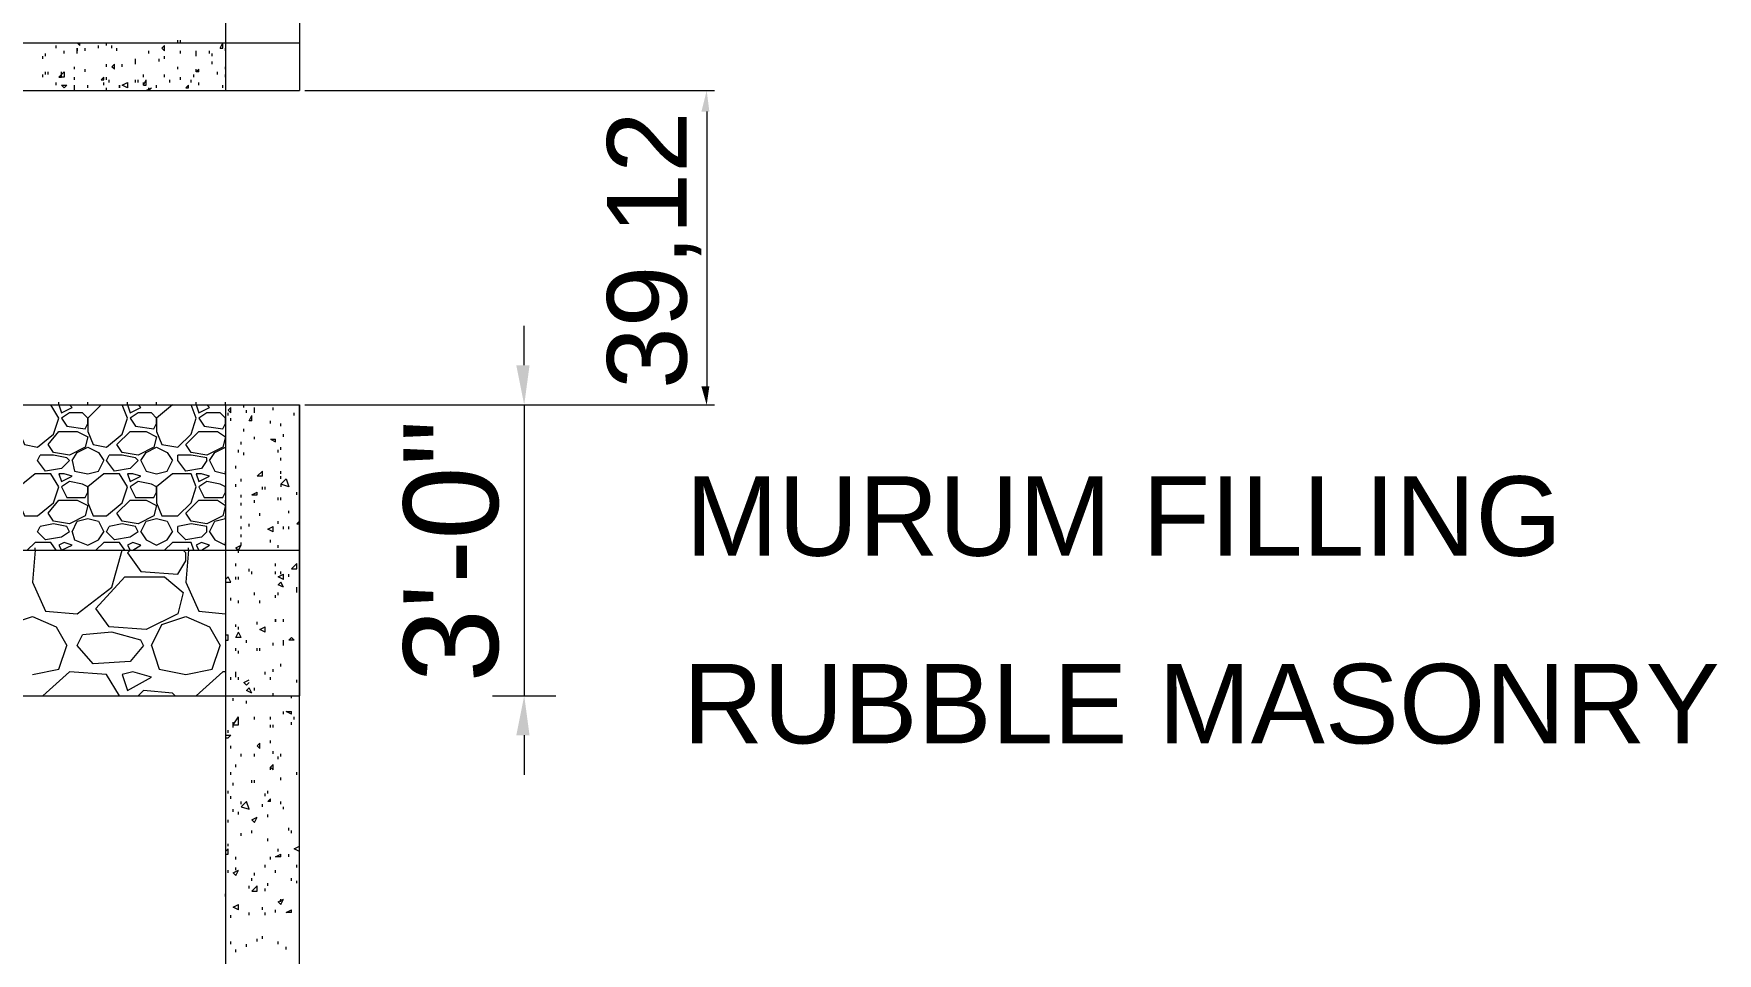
# Model space of a CAD drawing. Header units: millimetres. Extents: x 218.7 to 294.1, y -22.2 to 31.6.
# Drawn here: x 250.4 to 255.72, y 13.67 to 16.58 of the extents above; entities that cross this region are included whole.
import ezdxf

# ---------------------------------------------------------------- set-up
doc = ezdxf.new("R2010")
doc.units = ezdxf.units.MM
for name, color, linetype in [('PDF_Geometry', 7, 'Continuous'), ('PDF_Solid Fills', 1, 'Continuous'), ('PDF_Text', 7, 'Continuous')]:
    doc.layers.add(name, color=color, linetype=linetype)
doc.styles.add('PDF Arial', font='arial.ttf')

msp = doc.modelspace()

# ---------------------------------------------------------------- linework, layer by layer
at = {"layer": 'PDF_Geometry', "lineweight": 9}
for points in [[(251.0051, 24.99), (251.0051, 16.3982)], [(251.2388, 25.0067), (251.2388, 16.3982)], [(248.7339, 18.6025), (242.8056, 18.6025), (242.8056, 14.4861), (251.2388, 14.4861)], [(248.5669, 15.4046), (248.5669, 15.5966), (248.8258, 15.5966), (248.8258, 15.7803), (249.0763, 15.7803), (249.0763, 15.9724), (249.3351, 15.9724), (249.3351, 16.1644), (249.5856, 16.1644), (249.5856, 16.3564), (249.8361, 16.3564), (249.8361, 16.5485), (251.2388, 16.5485)], [(250.4707, 16.5318), (250.4707, 16.5401)], [(250.5375, 16.5485), (250.5458, 16.5401)], [(250.5458, 16.5401), (250.5458, 16.5485)], [(250.6043, 16.5318), (250.6043, 16.5401)], [(250.6293, 16.5401), (250.6293, 16.5485)], [(250.646, 16.5318), (250.646, 16.5401)], [(250.813, 16.5234), (250.8047, 16.5318), (250.813, 16.5401)], [(250.813, 16.5234), (250.813, 16.5401)], [(250.8548, 16.5485), (250.8548, 16.5568)], [(250.8548, 16.5485), (250.8631, 16.5485)], [(250.8631, 16.5485), (250.8631, 16.5568)], [(250.9884, 16.5318), (250.9967, 16.5485)], [(250.9967, 16.5318), (250.9967, 16.5485)], [(250.4289, 16.4984), (250.4289, 16.5067)], [(250.4373, 16.5067), (250.4373, 16.5151)], [(250.4957, 16.5151), (250.4957, 16.5234)], [(250.5375, 16.5151), (250.5375, 16.5234)], [(250.5625, 16.5234), (250.5625, 16.5318)], [(250.6293, 16.4733), (250.6293, 16.4817)], [(250.6544, 16.465), (250.646, 16.4733), (250.6544, 16.4817)], [(250.6544, 16.465), (250.6544, 16.4817)], [(250.6627, 16.5234), (250.6627, 16.5318)], [(250.6794, 16.4733), (250.6794, 16.4817)], [(250.7212, 16.4817), (250.7212, 16.49), (250.7212, 16.4984)], [(250.7629, 16.5151), (250.7629, 16.5234)], [(250.7963, 16.49), (250.7963, 16.4984)], [(250.813, 16.4984), (250.813, 16.5067)], [(250.8631, 16.5151), (250.8631, 16.5234)], [(250.9132, 16.5067), (250.9132, 16.5151), (250.9132, 16.5234)], [(250.955, 16.5151), (250.955, 16.5234)], [(250.9633, 16.5067), (250.9633, 16.5151)], [(250.9633, 16.4817), (250.9633, 16.49)], [(250.9884, 16.5318), (250.9967, 16.5318)], [(251.0051, 16.5234), (251.0051, 16.5318)], [(250.4289, 16.4399), (250.4289, 16.4483)], [(250.4373, 16.4483), (250.4373, 16.4566)], [(250.4456, 16.4483), (250.4456, 16.4566)], [(250.479, 16.4399), (250.4874, 16.4483)], [(250.479, 16.4399), (250.4874, 16.4399)], [(250.4874, 16.4483), (250.4874, 16.4566)], [(250.4874, 16.4399), (250.4874, 16.4483)], [(250.5291, 16.465), (250.5291, 16.4733)], [(250.5291, 16.4316), (250.5291, 16.4399)], [(250.5625, 16.4566), (250.5625, 16.465)], [(250.6126, 16.4316), (250.621, 16.4399)], [(250.6126, 16.4316), (250.621, 16.4316)], [(250.621, 16.4316), (250.621, 16.4399)], [(250.6293, 16.4316), (250.6293, 16.4399)], [(250.6377, 16.4232), (250.6377, 16.4316)], [(250.7212, 16.4232), (250.7212, 16.4316)], [(250.7295, 16.4232), (250.7295, 16.4316)], [(250.7462, 16.4399), (250.7462, 16.4483)], [(250.7462, 16.4149), (250.7546, 16.4316)], [(250.7546, 16.4149), (250.7546, 16.4316)], [(250.813, 16.4399), (250.813, 16.4483)], [(250.8297, 16.4232), (250.8297, 16.4316)], [(250.8548, 16.465), (250.8548, 16.4733)], [(250.8631, 16.4316), (250.8631, 16.4399)], [(250.8965, 16.4232), (250.8965, 16.4316)], [(250.9049, 16.4399), (250.9049, 16.4483)], [(250.9216, 16.4566), (250.9132, 16.4566), (250.9216, 16.465)], [(250.9132, 16.4566), (250.9132, 16.465)], [(250.9216, 16.4566), (250.9216, 16.465)], [(250.98, 16.4483), (250.98, 16.4566)], [(251.0051, 16.465), (251.0051, 16.4733)], [(251.0051, 16.4399), (251.0051, 16.4483)], [(248.7339, 15.4046), (250.0615, 16.3982), (251.2388, 16.3982)], [(250.4707, 16.4149), (250.4707, 16.4232)], [(250.4957, 16.4065), (250.4874, 16.4149), (250.5041, 16.4149)], [(250.4957, 16.4065), (250.5041, 16.4149)], [(250.5291, 16.3982), (250.5291, 16.4065), (250.5291, 16.4149)], [(250.5709, 16.4065), (250.5709, 16.4149)], [(250.621, 16.4149), (250.621, 16.4232)], [(250.6293, 16.3982), (250.6293, 16.4065)], [(250.7462, 16.4149), (250.7462, 16.4232)], [(250.7462, 16.4149), (250.7546, 16.4149)], [(250.7629, 16.3982), (250.7546, 16.3982), (250.7713, 16.4065)], [(250.7629, 16.3982), (250.7713, 16.4065)], [(250.7629, 16.3982), (250.7629, 16.4065)], [(250.788, 16.4065), (250.788, 16.4149)], [(250.8798, 16.4065), (250.8882, 16.4149)], [(250.8798, 16.4065), (250.8882, 16.4065)], [(250.8882, 16.4065), (250.8882, 16.4149)], [(250.9216, 16.4149), (250.9216, 16.4232)], [(250.9967, 16.4065), (250.9967, 16.4149)], [(251.2555, 16.3982), (252.5498, 16.3982)], [(252.5247, 16.3314), (252.5247, 15.463)], [(251.9486, 15.5298), (251.9486, 15.6551)], [(242.8056, 15.4046), (251.2388, 15.4046)], [(250.479, 15.3628), (250.454, 15.4046)], [(250.479, 15.4046), (250.479, 15.4129)], [(250.479, 15.4046), (250.4874, 15.3795)], [(250.4874, 15.3795), (250.5208, 15.3962)], [(250.5709, 15.3628), (250.5542, 15.3795), (250.5124, 15.3795), (250.4874, 15.3628)], [(250.5208, 15.3962), (250.5124, 15.4046)], [(250.5709, 15.4046), (250.5709, 15.4129)], [(250.5709, 15.4046), (250.5709, 15.4129)], [(250.6126, 15.4046), (250.5709, 15.3628)], [(251.0051, 12.0229), (250.813, 11.3466), (250.813, 10.8957), (250.6377, 10.8957), (250.6377, 10.8039), (251.6062, 10.8039), (251.6062, 10.8957), (251.4309, 10.8957), (251.4309, 11.3466), (251.2388, 12.0229), (251.2388, 15.4046)], [(250.6961, 15.3628), (250.6794, 15.4046)], [(250.6961, 15.4046), (250.6961, 15.4129)], [(250.6961, 15.4046), (250.7045, 15.3795)], [(250.7045, 15.3795), (250.7379, 15.3962)], [(250.788, 15.3628), (250.7713, 15.3795), (250.7295, 15.3795), (250.7045, 15.3628)], [(250.7379, 15.3962), (250.7295, 15.4046)], [(250.788, 15.4046), (250.788, 15.4129)], [(250.788, 15.4046), (250.788, 15.4129)], [(250.8381, 15.4046), (250.788, 15.3628)], [(250.9132, 15.3628), (250.8965, 15.4046)], [(250.9132, 15.4046), (250.9132, 15.4129)], [(250.9132, 15.4046), (250.9216, 15.3795)], [(250.9216, 15.3795), (250.955, 15.3962)], [(251.0051, 15.3628), (250.9884, 15.3795), (250.9466, 15.3795), (250.9216, 15.3628)], [(250.955, 15.3962), (250.9466, 15.4046)], [(251.0051, 15.4046), (251.0051, 15.4129)], [(251.0051, 15.4046), (251.0051, 15.4129)], [(251.0051, 15.4046), (251.0051, 12.0229)], [(251.0134, 15.3879), (251.0218, 15.3962)], [(251.0134, 15.3879), (251.0218, 15.3795)], [(251.0134, 15.3712), (251.0134, 15.3795)], [(251.0218, 15.3795), (251.0218, 15.3962)], [(251.0635, 15.3962), (251.0635, 15.4046)], [(251.0719, 15.3795), (251.0719, 15.3879)], [(251.0886, 15.3545), (251.0802, 15.3545), (251.0886, 15.3712)], [(251.0886, 15.3545), (251.0886, 15.3712)], [(251.0969, 15.3795), (251.0969, 15.3879), (251.0969, 15.3962)], [(251.1554, 15.3879), (251.1554, 15.3962)], [(251.2221, 15.3712), (251.2221, 15.3795)], [(251.2388, 15.4046), (251.2388, 14.4861)], [(251.2555, 15.4046), (252.5498, 15.4046)], [(251.8484, 15.4046), (252.0488, 15.4046)], [(251.9486, 15.4046), (251.9486, 14.4861)], [(250.3538, 15.3211), (250.3705, 15.2793), (250.4122, 15.271)], [(250.4122, 15.271), (250.4623, 15.3127)], [(250.4456, 15.2793), (250.479, 15.3211), (250.5375, 15.3211), (250.5709, 15.3044)], [(250.4623, 15.3127), (250.479, 15.3628)], [(250.4874, 15.3628), (250.5041, 15.3378), (250.5625, 15.3294)], [(250.5625, 15.3294), (250.5709, 15.3461)], [(250.5709, 15.3628), (250.5709, 15.3211)], [(250.5709, 15.3461), (250.5709, 15.3628)], [(250.5709, 15.3211), (250.5876, 15.2793), (250.6293, 15.271)], [(250.6293, 15.271), (250.6794, 15.3127)], [(250.6627, 15.2793), (250.7045, 15.3211), (250.7546, 15.3211), (250.788, 15.3044)], [(250.6794, 15.3127), (250.6961, 15.3628)], [(250.7045, 15.3628), (250.7212, 15.3378), (250.7796, 15.3294)], [(250.7796, 15.3294), (250.788, 15.3461)], [(250.788, 15.3628), (250.788, 15.3211)], [(250.788, 15.3461), (250.788, 15.3628)], [(250.788, 15.3211), (250.8047, 15.2793), (250.8548, 15.271)], [(250.8548, 15.271), (250.8965, 15.3127)], [(250.8798, 15.2793), (250.9216, 15.3211), (250.98, 15.3211), (251.0051, 15.3044)], [(250.8965, 15.3127), (250.9132, 15.3628)], [(250.9216, 15.3628), (250.9383, 15.3378), (250.9967, 15.3294)], [(250.9967, 15.3294), (251.0051, 15.3461)], [(251.0051, 15.3461), (251.0051, 15.3628)], [(251.0051, 15.3378), (251.0051, 15.3211)], [(251.0051, 15.3211), (251.0051, 15.3127)], [(251.0218, 15.3545), (251.0218, 15.3628)], [(251.0635, 15.3211), (251.0635, 15.3294)], [(251.147, 15.3461), (251.147, 15.3545)], [(251.1804, 15.3378), (251.1804, 15.3461)], [(251.1887, 15.3044), (251.1887, 15.3127)], [(250.4623, 15.2543), (250.4456, 15.2793)], [(250.5625, 15.271), (250.5124, 15.2459)], [(250.5208, 15.2292), (250.5375, 15.2543), (250.5709, 15.271)], [(250.5709, 15.3044), (250.5625, 15.271)], [(250.5709, 15.271), (250.6043, 15.2543)], [(250.6794, 15.2543), (250.6627, 15.2793)], [(250.7796, 15.271), (250.7295, 15.2459)], [(250.7379, 15.2292), (250.7546, 15.2543), (250.788, 15.271)], [(250.788, 15.3044), (250.7796, 15.271)], [(250.788, 15.271), (250.8214, 15.2543)], [(250.8965, 15.2543), (250.8798, 15.2793)], [(250.9967, 15.271), (250.9466, 15.2459)], [(250.955, 15.2292), (250.9717, 15.2543), (251.0051, 15.271)], [(251.0051, 15.3044), (250.9967, 15.271)], [(251.0051, 15.2877), (251.0051, 15.296)], [(251.0051, 15.271), (251.0051, 15.2626)], [(251.0468, 15.2543), (251.0468, 15.2626)], [(251.0552, 15.2793), (251.0552, 15.2877)], [(251.0969, 15.296), (251.0969, 15.3044)], [(251.147, 15.296), (251.1637, 15.296)], [(251.147, 15.296), (251.1637, 15.2877)], [(251.1637, 15.2877), (251.1637, 15.296)], [(251.1721, 15.2543), (251.1721, 15.2626)], [(251.1804, 15.2626), (251.1804, 15.271)], [(250.4122, 15.2292), (250.4206, 15.2459)], [(250.4373, 15.1958), (250.4122, 15.2292)], [(250.5041, 15.2376), (250.4623, 15.2459), (250.4206, 15.2459)], [(250.5124, 15.2292), (250.4874, 15.2042), (250.4373, 15.1958)], [(250.5124, 15.2459), (250.4623, 15.2543)], [(250.5124, 15.2292), (250.5041, 15.2376)], [(250.5208, 15.2292), (250.5291, 15.1958), (250.5709, 15.1875)], [(250.6043, 15.2543), (250.621, 15.2292)], [(250.6043, 15.1958), (250.621, 15.2292)], [(250.6293, 15.2292), (250.6377, 15.2459)], [(250.6544, 15.1958), (250.6293, 15.2292)], [(250.7212, 15.2376), (250.6794, 15.2459), (250.6377, 15.2459)], [(250.7295, 15.2292), (250.7045, 15.2042), (250.6544, 15.1958)], [(250.7295, 15.2459), (250.6794, 15.2543)], [(250.7295, 15.2292), (250.7212, 15.2376)], [(250.7379, 15.2292), (250.7546, 15.1958), (250.788, 15.1875)], [(250.8214, 15.2543), (250.8381, 15.2292)], [(250.8214, 15.1958), (250.8381, 15.2292)], [(250.8548, 15.2292), (250.8548, 15.2459)], [(250.9466, 15.2376), (250.8965, 15.2459), (250.8548, 15.2459)], [(250.8798, 15.1958), (250.8548, 15.2292)], [(250.9466, 15.2292), (250.9299, 15.2042), (250.8798, 15.1958)], [(250.9466, 15.2459), (250.8965, 15.2543)], [(250.9466, 15.2292), (250.9466, 15.2376)], [(250.955, 15.2292), (250.9717, 15.1958), (251.0051, 15.1875)], [(251.0385, 15.2042), (251.0385, 15.2125)], [(251.0635, 15.2459), (251.0635, 15.2543)], [(251.1804, 15.2292), (251.1804, 15.2376)], [(250.479, 15.1457), (250.454, 15.1875), (250.4039, 15.1875), (250.3538, 15.1457)], [(250.4957, 15.1875), (250.479, 15.1875)], [(250.479, 15.1875), (250.4874, 15.1624)], [(250.4874, 15.1624), (250.5208, 15.1791)], [(250.5709, 15.1457), (250.5542, 15.1541), (250.5124, 15.1624), (250.4874, 15.1457)], [(250.5208, 15.1791), (250.4957, 15.1875)], [(250.5709, 15.1875), (250.6043, 15.1958)], [(250.6961, 15.1457), (250.6711, 15.1875), (250.621, 15.1875), (250.5709, 15.1457)], [(250.7128, 15.1875), (250.6961, 15.1875)], [(250.6961, 15.1875), (250.7045, 15.1624)], [(250.7045, 15.1624), (250.7379, 15.1791)], [(250.788, 15.1457), (250.7713, 15.1541), (250.7295, 15.1624), (250.7045, 15.1457)], [(250.7379, 15.1791), (250.7128, 15.1875)], [(250.788, 15.1875), (250.8214, 15.1958)], [(250.9132, 15.1457), (250.8965, 15.1875), (250.8381, 15.1875), (250.788, 15.1457)], [(250.9299, 15.1875), (250.9132, 15.1875)], [(250.9132, 15.1875), (250.9216, 15.1624)], [(250.9216, 15.1624), (250.955, 15.1791)], [(251.0051, 15.1457), (250.9884, 15.1541), (250.9466, 15.1624), (250.9216, 15.1457)], [(250.955, 15.1791), (250.9299, 15.1875)], [(251.0051, 15.1875), (251.0051, 15.1958)], [(251.0385, 15.1457), (251.0385, 15.1541)], [(251.0552, 15.1624), (251.0552, 15.1708)], [(251.122, 15.1791), (251.1053, 15.1791), (251.122, 15.1958)], [(251.122, 15.1791), (251.122, 15.1958)], [(251.1804, 15.1875), (251.1804, 15.1958)], [(251.1804, 15.1708), (251.1804, 15.1791)], [(251.1804, 15.1541), (251.1971, 15.1708)], [(251.1971, 15.1708), (251.2054, 15.1457), (251.1804, 15.1541), (251.1804, 15.1457)], [(250.4456, 15.0622), (250.479, 15.104), (250.5375, 15.104), (250.5709, 15.0873)], [(250.4623, 15.0956), (250.479, 15.1457)], [(250.4874, 15.1457), (250.5041, 15.1123), (250.5625, 15.1123)], [(250.5625, 15.1123), (250.5709, 15.129)], [(250.5709, 15.1457), (250.5709, 15.0956)], [(250.5709, 15.129), (250.5709, 15.1457)], [(250.6627, 15.0622), (250.7045, 15.104), (250.7546, 15.104), (250.788, 15.0873)], [(250.6794, 15.0956), (250.6961, 15.1457)], [(250.7045, 15.1457), (250.7212, 15.1123), (250.7796, 15.1123)], [(250.7796, 15.1123), (250.788, 15.129)], [(250.788, 15.1457), (250.788, 15.0956)], [(250.788, 15.129), (250.788, 15.1457)], [(250.8798, 15.0622), (250.9216, 15.104), (250.98, 15.104), (251.0051, 15.0873)], [(250.8965, 15.0956), (250.9132, 15.1457)], [(250.9216, 15.1457), (250.9383, 15.1123), (250.9967, 15.1123)], [(250.9967, 15.1123), (251.0051, 15.129)], [(251.0051, 15.129), (251.0051, 15.1457)], [(251.0051, 15.1207), (251.0051, 15.0956)], [(251.0051, 15.0956), (251.0051, 15.104)], [(251.0552, 15.1123), (251.0552, 15.1207)], [(251.0886, 15.1207), (251.1053, 15.129)], [(251.0886, 15.1207), (251.1053, 15.1207)], [(251.0969, 15.0956), (251.0969, 15.104)], [(251.1053, 15.1207), (251.1053, 15.129)], [(251.122, 15.1374), (251.122, 15.1457)], [(251.1303, 15.1374), (251.1303, 15.1457)], [(251.1721, 15.104), (251.1721, 15.1123)], [(251.1804, 15.104), (251.1804, 15.1123)], [(251.2305, 15.1207), (251.2305, 15.129)], [(250.3538, 15.0956), (250.3705, 15.0539), (250.4122, 15.0539)], [(250.4122, 15.0539), (250.4623, 15.0956)], [(250.4623, 15.0372), (250.4456, 15.0622)], [(250.5625, 15.0539), (250.5124, 15.0288)], [(250.5208, 15.0038), (250.5375, 15.0372), (250.5709, 15.0455)], [(250.5709, 15.0873), (250.5625, 15.0539)], [(250.5709, 15.0956), (250.5876, 15.0539), (250.6293, 15.0539)], [(250.5709, 15.0455), (250.6043, 15.0372)], [(250.6293, 15.0539), (250.6794, 15.0956)], [(250.6794, 15.0372), (250.6627, 15.0622)], [(250.7796, 15.0539), (250.7295, 15.0288)], [(250.7379, 15.0038), (250.7546, 15.0372), (250.788, 15.0455)], [(250.788, 15.0873), (250.7796, 15.0539)], [(250.788, 15.0956), (250.8047, 15.0539), (250.8548, 15.0539)], [(250.788, 15.0455), (250.8214, 15.0372)], [(250.8548, 15.0539), (250.8965, 15.0956)], [(250.8965, 15.0372), (250.8798, 15.0622)], [(250.9967, 15.0539), (250.9466, 15.0288)], [(250.955, 15.0038), (250.9717, 15.0372), (251.0051, 15.0455)], [(251.0051, 15.0873), (250.9967, 15.0539)], [(251.0051, 15.0455), (251.0051, 15.0539)], [(251.0552, 15.0873), (251.0552, 15.0956)], [(251.0552, 15.0455), (251.0552, 15.0539)], [(251.1136, 15.0539), (251.1136, 15.0622)], [(251.2054, 15.0622), (251.2054, 15.0706)], [(250.4122, 15.0038), (250.4206, 15.0205)], [(250.4373, 14.9787), (250.4122, 15.0038)], [(250.5041, 15.0205), (250.4623, 15.0288), (250.4206, 15.0205)], [(250.5124, 15.0038), (250.4874, 14.9871), (250.4373, 14.9787)], [(250.5124, 15.0288), (250.4623, 15.0372)], [(250.5124, 15.0038), (250.5041, 15.0205)], [(250.5208, 15.0038), (250.5291, 14.9787), (250.5709, 14.962)], [(250.6043, 15.0372), (250.621, 15.0038)], [(250.6043, 14.9787), (250.621, 15.0038)], [(250.6293, 15.0038), (250.6377, 15.0205)], [(250.6544, 14.9787), (250.6293, 15.0038)], [(250.7212, 15.0205), (250.6794, 15.0288), (250.6377, 15.0205)], [(250.7295, 15.0038), (250.7045, 14.9871), (250.6544, 14.9787)], [(250.7295, 15.0288), (250.6794, 15.0372)], [(250.7295, 15.0038), (250.7212, 15.0205)], [(250.7379, 15.0038), (250.7546, 14.9787), (250.788, 14.962)], [(250.8214, 15.0372), (250.8381, 15.0038)], [(250.8214, 14.9787), (250.8381, 15.0038)], [(250.9466, 15.0205), (250.8965, 15.0288), (250.8548, 15.0205)], [(250.8548, 15.0038), (250.8548, 15.0205)], [(250.8798, 14.9787), (250.8548, 15.0038)], [(250.9466, 15.0038), (250.9299, 14.9871), (250.8798, 14.9787)], [(250.9466, 15.0288), (250.8965, 15.0372)], [(250.9466, 15.0038), (250.9466, 15.0205)], [(250.955, 15.0038), (250.9717, 14.9787), (251.0051, 14.962)], [(251.0552, 15.0121), (251.0552, 15.0205)], [(251.0552, 14.9871), (251.0552, 14.9954)], [(251.0802, 15.0205), (251.0802, 15.0288)], [(251.1554, 15.0038), (251.1387, 15.0121), (251.1554, 15.0205)], [(251.1554, 15.0038), (251.1554, 15.0205)], [(251.1721, 15.0288), (251.1721, 15.0372)], [(251.1887, 15.0121), (251.1887, 15.0205)], [(251.2054, 15.0121), (251.2054, 15.0205)], [(251.2305, 15.0288), (251.2388, 15.0372)], [(251.2305, 15.0288), (251.2388, 15.0288)], [(242.8056, 14.9453), (251.2388, 14.9453)], [(250.4707, 14.9453), (250.454, 14.9704), (250.4039, 14.9704), (250.3788, 14.9453)], [(250.4039, 14.9453), (250.3955, 14.8451), (250.4373, 14.7533), (250.5375, 14.7449)], [(250.4039, 14.9453), (250.4039, 14.9537)], [(250.4957, 14.9704), (250.479, 14.962)], [(250.479, 14.962), (250.4874, 14.9453)], [(250.4874, 14.9453), (250.5208, 14.962)], [(250.5208, 14.962), (250.4957, 14.9704)], [(250.5375, 14.7449), (250.646, 14.8284), (250.6794, 14.9453)], [(250.5709, 14.962), (250.6043, 14.9787)], [(250.6878, 14.9453), (250.6711, 14.9704), (250.621, 14.9704), (250.5959, 14.9453)], [(250.7128, 14.9704), (250.6961, 14.962)], [(250.6961, 14.962), (250.7045, 14.9453)], [(250.7045, 14.9453), (250.6961, 14.937)], [(250.7379, 14.962), (250.7128, 14.9704)], [(250.7128, 14.9453), (250.7379, 14.962)], [(250.788, 14.962), (250.8214, 14.9787)], [(250.9049, 14.9453), (250.8965, 14.9704), (250.8381, 14.9704), (250.813, 14.9453)], [(250.8798, 14.937), (250.8715, 14.9453)], [(250.8882, 14.9453), (250.8798, 14.8451), (250.9216, 14.7533), (251.0051, 14.7449)], [(250.8882, 14.9453), (250.8882, 14.9537)], [(250.9299, 14.9704), (250.9132, 14.962)], [(250.9132, 14.962), (250.9216, 14.9453)], [(250.955, 14.962), (250.9299, 14.9704)], [(250.9299, 14.9453), (250.955, 14.962)], [(251.0051, 14.962), (251.0051, 14.9704)], [(251.0385, 14.9537), (251.0552, 14.962)], [(251.0385, 14.9537), (251.0468, 14.9453)], [(251.0468, 14.9453), (251.0552, 14.962)], [(251.0468, 14.937), (251.0468, 14.9453)], [(251.0552, 14.962), (251.0552, 14.9704)], [(251.147, 14.9704), (251.147, 14.9787)], [(251.1721, 14.9537), (251.1721, 14.962)], [(250.6961, 14.937), (250.7379, 14.8785), (250.8548, 14.8702)], [(250.8548, 14.8702), (250.8798, 14.9119), (250.8798, 14.937)], [(251.0385, 14.8952), (251.0385, 14.9036)], [(251.0802, 14.8785), (251.0802, 14.8869)], [(251.1637, 14.8952), (251.1637, 14.9036)], [(251.2138, 14.8869), (251.2305, 14.9036)], [(251.2138, 14.8869), (251.2305, 14.8869)], [(251.2305, 14.8869), (251.2305, 14.9036)], [(251.2305, 14.8952), (251.2305, 14.9036)], [(250.6377, 14.7032), (250.5959, 14.7616), (250.6878, 14.8618)], [(250.6878, 14.8618), (250.813, 14.8618), (250.8715, 14.8117)], [(251.0051, 14.8535), (251.0134, 14.8618)], [(251.0051, 14.8451), (251.0218, 14.8451)], [(251.0218, 14.8451), (251.0134, 14.8618)], [(251.0385, 14.8535), (251.0385, 14.8618)], [(251.0468, 14.8535), (251.0468, 14.8618)], [(251.0886, 14.8702), (251.0886, 14.8785)], [(251.1637, 14.8702), (251.1637, 14.8785)], [(251.1887, 14.8535), (251.1721, 14.8618), (251.1887, 14.8702)], [(251.1887, 14.8284), (251.1721, 14.8368), (251.1804, 14.8451)], [(251.1804, 14.8702), (251.1804, 14.8785)], [(251.1887, 14.8284), (251.1804, 14.8451)], [(251.1887, 14.8535), (251.1887, 14.8702)], [(251.2054, 14.8618), (251.2054, 14.8702)], [(250.8715, 14.8117), (250.8548, 14.7449), (250.7546, 14.6948), (250.6377, 14.7032)], [(251.0218, 14.7867), (251.0218, 14.795)], [(251.0468, 14.7783), (251.0468, 14.7867)], [(251.0969, 14.8034), (251.0969, 14.8117)], [(251.1136, 14.7783), (251.1136, 14.7867)], [(251.1637, 14.795), (251.1637, 14.8034)], [(251.1721, 14.8034), (251.1721, 14.8117)], [(251.2305, 14.8117), (251.2305, 14.8201), (251.2305, 14.8284)], [(250.287, 14.6447), (250.3204, 14.7115), (250.3955, 14.7366), (250.4707, 14.7032), (250.5041, 14.6447)], [(250.7713, 14.6447), (250.8047, 14.7115), (250.8798, 14.7366), (250.955, 14.7032), (250.9884, 14.6447)], [(251.1887, 14.7199), (251.1887, 14.7282)], [(250.5375, 14.6447), (250.5542, 14.6781)], [(250.7379, 14.6614), (250.646, 14.6865), (250.5542, 14.6781)], [(251.0051, 14.6781), (251.0134, 14.6781)], [(251.0134, 14.6614), (251.0134, 14.6781)], [(251.0385, 14.7032), (251.0385, 14.7115)], [(251.0552, 14.6698), (251.0385, 14.6698), (251.0468, 14.6865)], [(251.0468, 14.6948), (251.0468, 14.7032)], [(251.0552, 14.6698), (251.0468, 14.6865)], [(251.1053, 14.7115), (251.1053, 14.7199)], [(251.1303, 14.6865), (251.1136, 14.6948), (251.1303, 14.7032)], [(251.1303, 14.6865), (251.1303, 14.7032)], [(250.3955, 14.5529), (250.479, 14.5696), (250.5041, 14.6447)], [(250.5876, 14.5863), (250.5375, 14.6447)], [(250.7462, 14.6447), (250.7045, 14.5946), (250.5876, 14.5863)], [(250.7462, 14.6447), (250.7379, 14.6614)], [(250.7713, 14.6447), (250.7963, 14.5696)], [(250.8798, 14.5529), (250.9633, 14.5696), (250.9884, 14.6447)], [(251.0051, 14.6614), (251.0134, 14.6614)], [(251.0385, 14.628), (251.0385, 14.6364)], [(251.0468, 14.6197), (251.0468, 14.628)], [(251.0719, 14.6531), (251.0719, 14.6614)], [(251.1053, 14.628), (251.1053, 14.6364)], [(251.1136, 14.628), (251.1136, 14.6364)], [(251.1554, 14.6447), (251.1554, 14.6531)], [(251.1887, 14.6447), (251.1887, 14.6531), (251.1887, 14.6614)], [(251.2221, 14.6614), (251.2055, 14.6614), (251.2138, 14.6698)], [(251.2221, 14.6614), (251.2138, 14.6698)], [(250.7963, 14.5696), (250.8798, 14.5529)], [(251.1554, 14.5612), (251.1554, 14.5696)], [(251.1804, 14.578), (251.1804, 14.5863)], [(250.5124, 14.5612), (250.4289, 14.4861)], [(250.6711, 14.4861), (250.6293, 14.5529), (250.5124, 14.5612)], [(251.0051, 14.5612), (250.9967, 14.5612), (250.9132, 14.4861)], [(251.0218, 14.5362), (251.0218, 14.5446)], [(251.0385, 14.5446), (251.0385, 14.5529), (251.0385, 14.5612)], [(251.0468, 14.5362), (251.0468, 14.5446)], [(251.0719, 14.5195), (251.0635, 14.5279), (251.0802, 14.5362)], [(251.0719, 14.5195), (251.0802, 14.5279)], [(251.1303, 14.5529), (251.1303, 14.5612)], [(251.147, 14.5362), (251.147, 14.5446)], [(251.2305, 14.5279), (251.2305, 14.5362)], [(250.8381, 14.4945), (250.7462, 14.5028), (250.7295, 14.4861)], [(250.8464, 14.4861), (250.8381, 14.4945)], [(251.0301, 14.4694), (251.0301, 14.4778)], [(251.0886, 14.4945), (251.0719, 14.5028), (251.0802, 14.5112)], [(251.0719, 14.4611), (251.0719, 14.4694)], [(251.0886, 14.4945), (251.0802, 14.5112)], [(251.0969, 14.5028), (251.0969, 14.5112)], [(251.1554, 14.4861), (251.1554, 14.4945)], [(251.2138, 14.4778), (251.2138, 14.4861)], [(251.8484, 14.4861), (252.0488, 14.4861)], [(251.0301, 14.3943), (251.0468, 14.4193)], [(251.0468, 14.3943), (251.0468, 14.4193)], [(251.0468, 14.4026), (251.0468, 14.411)], [(251.0969, 14.411), (251.0969, 14.4193)], [(251.147, 14.411), (251.147, 14.4193)], [(251.1887, 14.4277), (251.1887, 14.436)], [(251.2138, 14.4277), (251.1971, 14.436), (251.2138, 14.436)], [(251.2138, 14.4277), (251.2138, 14.436)], [(251.2221, 14.411), (251.2221, 14.4193)], [(251.0051, 14.3609), (251.0218, 14.3609)], [(251.0134, 14.3692), (251.0134, 14.3776)], [(251.0134, 14.3525), (251.0218, 14.3609)], [(251.0301, 14.3859), (251.0301, 14.3943), (251.0301, 14.4026)], [(251.0301, 14.3943), (251.0468, 14.3943)], [(251.147, 14.3859), (251.147, 14.3943)], [(251.1554, 14.3859), (251.1554, 14.3943)], [(251.2138, 14.3943), (251.2138, 14.4026)], [(251.9486, 14.3609), (251.9486, 14.2356)], [(251.0051, 14.3525), (251.0134, 14.3525)], [(251.0218, 14.3191), (251.0218, 14.3275)], [(251.0552, 14.2941), (251.0552, 14.3024)], [(251.0969, 14.2941), (251.0969, 14.3024)], [(251.1136, 14.3191), (251.1053, 14.3275), (251.1136, 14.3358)], [(251.1136, 14.3191), (251.1136, 14.3358)], [(251.147, 14.3358), (251.147, 14.3442)], [(251.1554, 14.3024), (251.1554, 14.3108)], [(251.1804, 14.2941), (251.1804, 14.3024)], [(251.0385, 14.2607), (251.0385, 14.269)], [(251.1554, 14.2523), (251.147, 14.2607), (251.1554, 14.269)], [(251.147, 14.2523), (251.147, 14.2607)], [(251.1554, 14.2523), (251.1554, 14.269)], [(251.1721, 14.2857), (251.1721, 14.2941)], [(251.0218, 14.2356), (251.0218, 14.244)], [(251.0301, 14.2022), (251.0301, 14.2106)], [(251.0886, 14.2106), (251.0886, 14.2189)], [(251.0969, 14.2106), (251.0969, 14.2189)], [(251.1804, 14.2189), (251.1804, 14.2273)], [(251.2305, 14.2356), (251.2305, 14.244)], [(251.0134, 14.1772), (251.0134, 14.1855)], [(251.0218, 14.1605), (251.0218, 14.1688)], [(251.0552, 14.1354), (251.0719, 14.1521)], [(251.0552, 14.1438), (251.0552, 14.1521)], [(251.0802, 14.1271), (251.0719, 14.1521)], [(251.122, 14.1354), (251.122, 14.1438)], [(251.1303, 14.1688), (251.1303, 14.1772)], [(251.1387, 14.1772), (251.1387, 14.1855)], [(251.147, 14.1521), (251.1387, 14.1521), (251.147, 14.1605)], [(251.147, 14.1521), (251.147, 14.1605)], [(251.1804, 14.1438), (251.1804, 14.1521)], [(251.0134, 14.0853), (251.0134, 14.0937)], [(251.0301, 14.1187), (251.0301, 14.1271)], [(251.0468, 14.1104), (251.0468, 14.1187)], [(251.0552, 14.1354), (251.0802, 14.1271)], [(251.0969, 14.0853), (251.0886, 14.0937), (251.1053, 14.102)], [(251.0969, 14.0853), (251.1053, 14.102)], [(251.1387, 14.102), (251.1387, 14.1104)], [(251.1887, 14.1271), (251.1887, 14.1354)], [(251.0552, 14.0436), (251.0552, 14.0519)], [(251.0886, 14.0519), (251.0886, 14.0603)], [(251.1387, 14.0269), (251.1387, 14.0352)], [(251.2054, 14.0603), (251.2054, 14.0686)], [(251.2138, 14.0519), (251.2138, 14.0603)], [(251.0051, 13.9935), (251.0134, 14.0018)], [(251.0051, 13.9851), (251.0134, 13.9851)], [(251.0134, 14.0102), (251.0134, 14.0185)], [(251.0134, 13.9851), (251.0134, 14.0018)], [(251.1804, 13.9768), (251.1637, 13.9768), (251.1804, 13.9851)], [(251.1721, 13.9935), (251.1721, 14.0018)], [(251.1804, 13.9768), (251.1804, 13.9851)], [(251.2054, 13.9768), (251.2054, 13.9851)], [(251.2388, 13.9935), (251.2221, 14.0018), (251.2388, 14.0102)], [(251.0134, 13.9267), (251.0134, 13.935)], [(251.0385, 13.9183), (251.0301, 13.9267), (251.0468, 13.935)], [(251.0385, 13.9684), (251.0385, 13.9768)], [(251.0385, 13.935), (251.0385, 13.9434)], [(251.0385, 13.9183), (251.0468, 13.935)], [(251.1303, 13.9434), (251.1303, 13.9517)], [(251.147, 13.9684), (251.147, 13.9768)], [(251.1637, 13.9267), (251.1637, 13.935)], [(251.2305, 13.9434), (251.2305, 13.9517)], [(251.0802, 13.8766), (251.0802, 13.8849)], [(251.0886, 13.9016), (251.0886, 13.91)], [(251.0886, 13.8682), (251.1053, 13.8849)], [(251.0969, 13.9183), (251.0969, 13.9267)], [(251.1053, 13.8682), (251.1053, 13.8849)], [(251.1303, 13.8682), (251.1303, 13.8766)], [(251.1387, 13.8849), (251.1387, 13.8933)], [(251.2138, 13.9016), (251.2138, 13.91)], [(251.2305, 13.8933), (251.2305, 13.9016)], [(251.0051, 13.8515), (251.0051, 13.8599)], [(251.0468, 13.8098), (251.0301, 13.8181), (251.0468, 13.8265)], [(251.0468, 13.8098), (251.0468, 13.8265)], [(251.0886, 13.8682), (251.1053, 13.8682)], [(251.1804, 13.8265), (251.1721, 13.8348), (251.1887, 13.8432)], [(251.1804, 13.8265), (251.1887, 13.8432)], [(251.1804, 13.8348), (251.1804, 13.8432)], [(251.0218, 13.7847), (251.0218, 13.7931)], [(251.0468, 13.8098), (251.0468, 13.8181)], [(251.0802, 13.7931), (251.0802, 13.8014)], [(251.122, 13.8098), (251.122, 13.8181)], [(251.1303, 13.7931), (251.1303, 13.8014)], [(251.1637, 13.8014), (251.1637, 13.8098)], [(251.2138, 13.8014), (251.1971, 13.8014), (251.2138, 13.8098)], [(251.2138, 13.8014), (251.2138, 13.8098)], [(251.1053, 13.7096), (251.1053, 13.7179)], [(251.122, 13.7179), (251.122, 13.7263)], [(251.0218, 13.7012), (251.0218, 13.7096)], [(251.0385, 13.6762), (251.0385, 13.6845)], [(251.0719, 13.6929), (251.0719, 13.7012)], [(251.1721, 13.7012), (251.1721, 13.7096)], [(251.1971, 13.6845), (251.1971, 13.6929)]]:
    msp.add_lwpolyline(points, dxfattribs=at)
for points in [[(250.5375, 16.5318), (250.5375, 16.5234)], [(250.4957, 16.4399), (250.479, 16.4399), (250.4957, 16.4566)], [(250.6711, 16.4149), (250.6711, 16.4065)], [(250.6961, 16.4065), (250.6794, 16.4149), (250.6961, 16.4232)], [(251.1637, 14.7282), (251.1637, 14.7199)], [(250.7128, 14.5612), (250.6794, 14.5529), (250.6961, 14.5028), (250.7713, 14.5446)]]:
    msp.add_lwpolyline(points, close=True, dxfattribs=at)
at = {"layer": 'PDF_Solid Fills', "color": 7, "lineweight": 9, "transparency": 33554559}
for points in [[(252.508, 16.3314), (252.5331, 16.3314), (252.5247, 16.3982)], [(251.9235, 15.5298), (251.9653, 15.5298), (251.9486, 15.4046)], [(252.508, 15.463), (252.5331, 15.463), (252.5247, 15.4046)], [(251.9235, 14.3609), (251.9653, 14.3609), (251.9486, 14.4861)]]:
    msp.add_solid(points, dxfattribs=at)

# ---------------------------------------------------------------- texts
at = {"layer": 'PDF_Text', "lineweight": 9, "attachment_point": 7, "rotation": 90, "style": 'PDF Arial'}
for s, insert, char_height in [('39,12', (252.508, 15.455), 0.25103), ('3\'-0"', (251.8703, 14.5277), 0.29884)]:
    msp.add_mtext(s, dxfattribs=dict(at, insert=insert, char_height=char_height))
at = {"layer": 'PDF_Text', "color": 7, "lineweight": 9, "true_color": 0xffffff, "char_height": 0.251032, "attachment_point": 7, "style": 'PDF Arial'}
for s, insert in [('MURUM FILLING', (252.4584, 14.9246)), ('RUBBLE MASONRY', (252.4499, 14.3318))]:
    msp.add_mtext(s, dxfattribs=dict(at, insert=insert))

doc.saveas('drawing.dxf')
